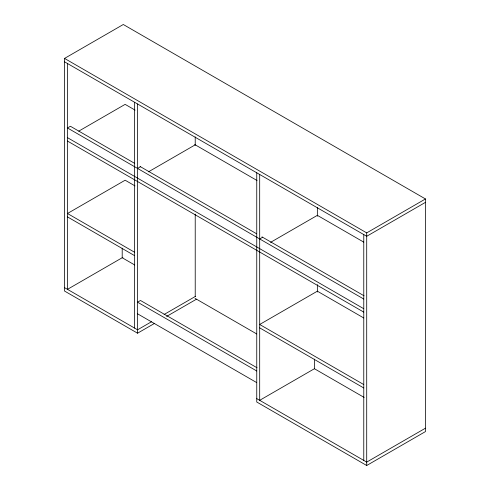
<?xml version="1.0" encoding="UTF-8"?>
<svg xmlns="http://www.w3.org/2000/svg" width="490" height="490" viewBox="0 0 490 490"><rect width="100%" height="100%" fill="white"/><g stroke="black" fill="none" stroke-linecap="round" stroke-linejoin="round"><path stroke-width="0.73" d="M154.724 323.29L137.561 333.2L64.533 291.042L64.533 58.42L123.29 24.5L425.467 198.958L425.467 431.58L366.71 465.5L256.754 402.014L256.754 172.792M78.737 131.155L125.134 104.364L135.081 110.103M137.561 168.431L140.495 166.735M148.415 171.855L195.222 144.832M122.929 257.324L67.473 289.345L67.473 63.51M259.688 238.942L262.628 237.246M270.547 242.366L317.355 215.343L363.77 242.14M151.477 321.771L137.561 329.807L64.533 287.648M164.07 314.5L195.657 296.266M166.606 316.43L196.319 299.28M64.533 58.42L366.71 232.885L425.467 198.958M425.467 202.352L366.71 236.278L64.533 61.814M314.702 368.56L259.688 400.318L259.688 174.489M425.467 428.187L366.71 462.107L256.754 398.621M194.738 144.55L257.048 180.522M134.707 163.391L70.407 126.267L67.473 127.963L363.77 299.035M140.011 166.453L256.674 233.81M261.979 236.872L364.058 295.807M67.473 137.659L363.77 308.725M67.473 141.053L363.77 312.118M135.013 185.912L125.134 180.21L67.473 213.499L134.621 252.27M363.764 317.979L317.355 291.183L259.688 324.478L363.77 384.57M67.473 216.892L134.621 255.664M259.688 327.871L363.77 387.964M195.057 298.355L256.711 333.953M134.707 264.968L122.2 257.746L122.2 248.148M364.137 397.427L314.415 368.725L314.415 359.121M257.042 367.776L140.495 300.486L137.561 302.183L256.754 370.997M137.561 313.814L256.754 382.629M366.71 232.885L366.71 465.5M363.77 234.581L363.77 460.41M317.355 207.386L317.355 216.219M317.355 284.61L317.355 292.003M195.222 136.875L195.222 145.199M195.222 214.099L195.222 296.517M137.561 103.978L137.561 333.2M134.621 102.281L134.621 328.11"/></g></svg>
